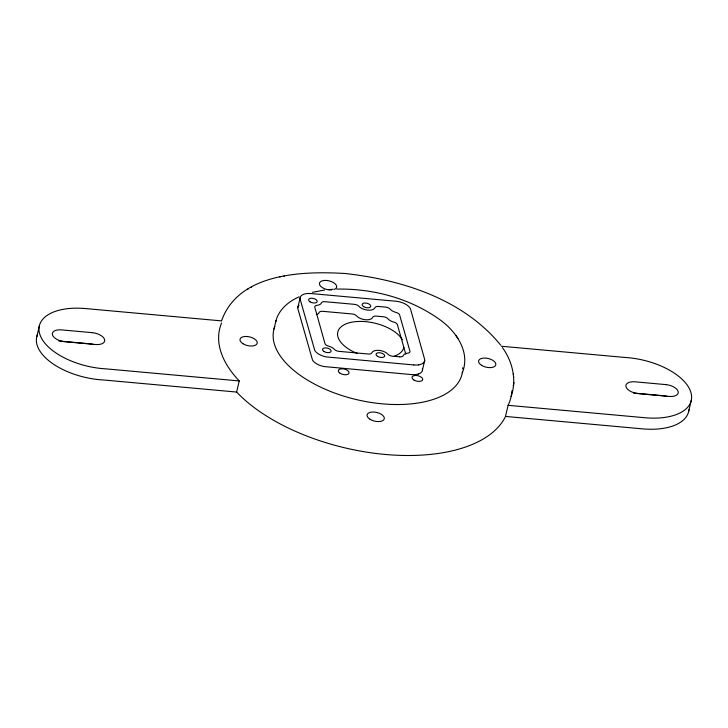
<?xml version="1.0" encoding="UTF-8"?>
<svg xmlns="http://www.w3.org/2000/svg" width="728" height="728" viewBox="0 0 728 728"><rect width="100%" height="100%" fill="white"/><g stroke="black" fill="none" stroke-linecap="round" stroke-linejoin="round"><path stroke-width="1.09" d="M36.837 336.591L39.439 325.48M688.934 409.682A56.02 28.346 13.2 0 1 642.478 428.856L505.505 416.434A149.604 75.703 13.2 0 1 385.094 454.436A149.604 75.703 13.2 0 1 236.627 392.055L239.239 380.944A149.604 75.703 13.2 0 1 221.567 323.014M275.594 322.304C278.005 310.246 288.297 301.538 299.108 296.833M297.825 307.68L300.082 298.043M422.44 370.124L424.697 360.496M462.326 372.8C471.071 350.987 454.773 329.384 437.264 317.881C408.035 297.788 371.981 288.397 336.691 289.098M505.505 416.434L508.108 405.323A149.604 75.703 13.2 0 0 511.893 390.836M688.633 411.557L691.236 400.446M273.992 329.065L276.003 320.557M511.129 396.469C516.898 379.943 512.558 361.498 502.438 347.611M221.567 320.802C238.575 272.864 302.502 270.998 344.917 273.482C402.084 279.743 463.236 299.153 500.737 345.199M247.766 289.153L248.366 288.825M250.678 287.533L251.269 287.214M312.467 292.31L324.488 290.081M279.834 276.995L280.353 276.886M283.947 276.121L284.448 276.012M328.783 289.608L333.288 289.262M310.947 293.548L396.077 301.246A13.277 6.716 13.2 0 1 403.376 303.121A13.441 6.798 13.2 0 1 408.772 306.57A13.277 6.716 13.2 0 1 410.61 309.336L424.561 359.095A13.031 6.598 13.2 0 1 423.469 362.844A13.195 6.679 13.2 0 1 418.591 364.865M221.358 320.875L85.495 308.563A56.02 28.346 13.2 0 0 39.967 334.753A56.02 28.346 13.2 0 0 106.206 368.878L239.239 380.944M501.365 346.246L625.206 357.475A56.02 28.346 13.2 0 1 690.699 391.782A56.02 28.346 13.2 0 1 645.09 417.745L508.108 405.323M413.841 364.965L326.226 356.911A13.022 6.588 13.2 0 1 314.805 350.55L300.218 299.426A13.068 6.607 13.2 0 1 301.283 295.714A13.195 6.679 13.2 0 1 304.149 294.121A13.068 6.607 13.2 0 1 310.929 293.575M58.868 341.004L89.644 343.789A11.029 5.578 13.2 0 1 93.83 344.599M633.524 393.029L663.19 395.714A11.029 5.578 13.2 0 1 667.376 396.523M411.584 374.592L323.969 366.539A13.022 6.588 13.2 0 1 312.549 360.178L297.961 309.054A13.068 6.607 13.2 0 1 299.017 305.351M236.627 392.055L103.594 379.989A56.02 28.346 13.2 0 1 37.583 334.407M457.912 338.402L456.092 335.79M405.751 354.054L397.37 324.606A4.413 2.23 13.2 0 0 393.894 322.122A8.818 4.459 13.2 0 1 387.815 318.709A4.413 2.23 13.2 0 0 383.31 316.744L376.258 316.116A4.413 2.23 13.2 0 0 372.681 317.335A8.818 4.459 13.2 0 1 365.529 319.765A8.818 4.459 13.2 0 1 356.584 315.897A4.413 2.23 13.2 0 0 352.106 313.959L322.731 311.329A4.413 2.23 13.2 0 0 319.155 312.539A8.818 4.459 13.2 0 1 316.316 314.66M513.322 373.81L513.395 374.538M513.595 376.476L513.677 377.213M403.822 347.283A33.898 17.154 13.2 0 1 394.285 356.229M357.348 353.517A33.898 17.154 13.2 0 1 348.457 323.014A33.898 17.154 13.2 0 1 402.347 339.803M422.304 368.723A13.031 6.598 13.2 0 1 421.212 372.472A13.195 6.679 13.2 0 1 418.3 374.046M418.345 374.019A13.031 6.598 13.2 0 1 411.648 374.574M418.646 364.837A13.031 6.598 13.2 0 1 413.904 364.946M331.54 289.953A8.818 4.468 13.2 0 1 319.41 283.793A8.818 4.468 13.2 0 1 331.222 281.499A8.818 4.468 13.2 0 1 334.279 289.425M462.489 371.462A96.669 48.922 13.2 0 1 355.919 399.472A96.669 48.922 13.2 0 1 274.838 326.581M462.671 367.731A96.669 48.922 13.2 0 1 462.671 368.978M513.731 382.482L513.404 385.886L513.731 382.482M399.699 356.811L392.465 356.174A4.413 2.23 13.2 0 1 387.969 354.245A8.818 4.459 13.2 0 0 379.042 350.377A8.818 4.459 13.2 0 0 371.89 352.798A4.413 2.23 13.2 0 1 368.295 354.008L338.911 351.351A4.413 2.23 13.2 0 1 334.443 349.413A8.818 4.459 13.2 0 0 328.437 346.073A4.413 2.23 13.2 0 1 324.97 343.58L314.805 307.298A4.413 2.23 13.2 0 1 317.026 305.323A8.818 4.459 13.2 0 0 321.412 302.912A4.413 2.23 13.2 0 1 324.988 301.692L354.363 304.331A4.413 2.23 13.2 0 1 358.84 306.261A8.818 4.459 13.2 0 0 367.786 310.128A8.818 4.459 13.2 0 0 374.938 307.698A4.413 2.23 13.2 0 1 378.514 306.479L385.567 307.116A4.413 2.23 13.2 0 1 390.072 309.082A8.818 4.459 13.2 0 0 396.15 312.485A4.413 2.23 13.2 0 1 399.636 314.969L409.928 351.187A4.413 2.23 13.2 0 1 407.698 353.162A8.818 4.459 13.2 0 0 403.267 355.583A4.413 2.23 13.2 0 1 399.699 356.811M92.247 332.669L61.48 329.884A11.029 5.578 13.2 0 0 52.443 334.825A11.029 5.578 13.2 0 0 64.783 341.705L95.559 344.49A11.029 5.578 13.2 0 0 104.586 339.548A11.029 5.578 13.2 0 0 92.247 332.669M665.802 384.602L635.025 381.818A11.029 5.578 13.2 0 0 625.998 386.759A11.029 5.578 13.2 0 0 638.338 393.63L669.105 396.423A11.029 5.578 13.2 0 0 678.141 391.473A11.029 5.578 13.2 0 0 665.802 384.602M340.167 373.327A5.515 2.794 13.2 0 0 349.003 373.218A5.515 2.794 13.2 0 0 341.905 368.787A5.515 2.794 13.2 0 0 340.167 373.327M413.85 379.98A5.515 2.794 13.2 0 0 422.686 379.87A5.515 2.794 13.2 0 0 415.597 375.439A5.515 2.794 13.2 0 0 413.85 379.98M363.618 306.643A4.413 2.23 13.2 0 0 370.689 306.561A4.413 2.23 13.2 0 0 365.01 303.012A4.413 2.23 13.2 0 0 363.618 306.643M310.092 301.856A4.413 2.23 13.2 0 0 317.162 301.774A4.413 2.23 13.2 0 0 311.484 298.225A4.413 2.23 13.2 0 0 310.092 301.856M377.559 356.347A4.413 2.23 13.2 0 0 384.63 356.256A4.413 2.23 13.2 0 0 378.951 352.707A4.413 2.23 13.2 0 0 377.559 356.347M324.015 351.506A4.413 2.23 13.2 0 0 331.085 351.424A4.413 2.23 13.2 0 0 325.407 347.875A4.413 2.23 13.2 0 0 324.015 351.506M370.042 419.273A8.818 4.468 13.2 0 0 384.184 419.101A8.818 4.468 13.2 0 0 372.827 412.002A8.818 4.468 13.2 0 0 370.042 419.273M481.563 365.32A8.818 4.468 13.2 0 0 495.704 365.156A8.818 4.468 13.2 0 0 484.348 358.049A8.818 4.468 13.2 0 0 481.563 365.32M242.952 343.716A8.818 4.468 13.2 0 0 257.093 343.552A8.818 4.468 13.2 0 0 245.736 336.454A8.818 4.468 13.2 0 0 242.952 343.716"/></g></svg>
